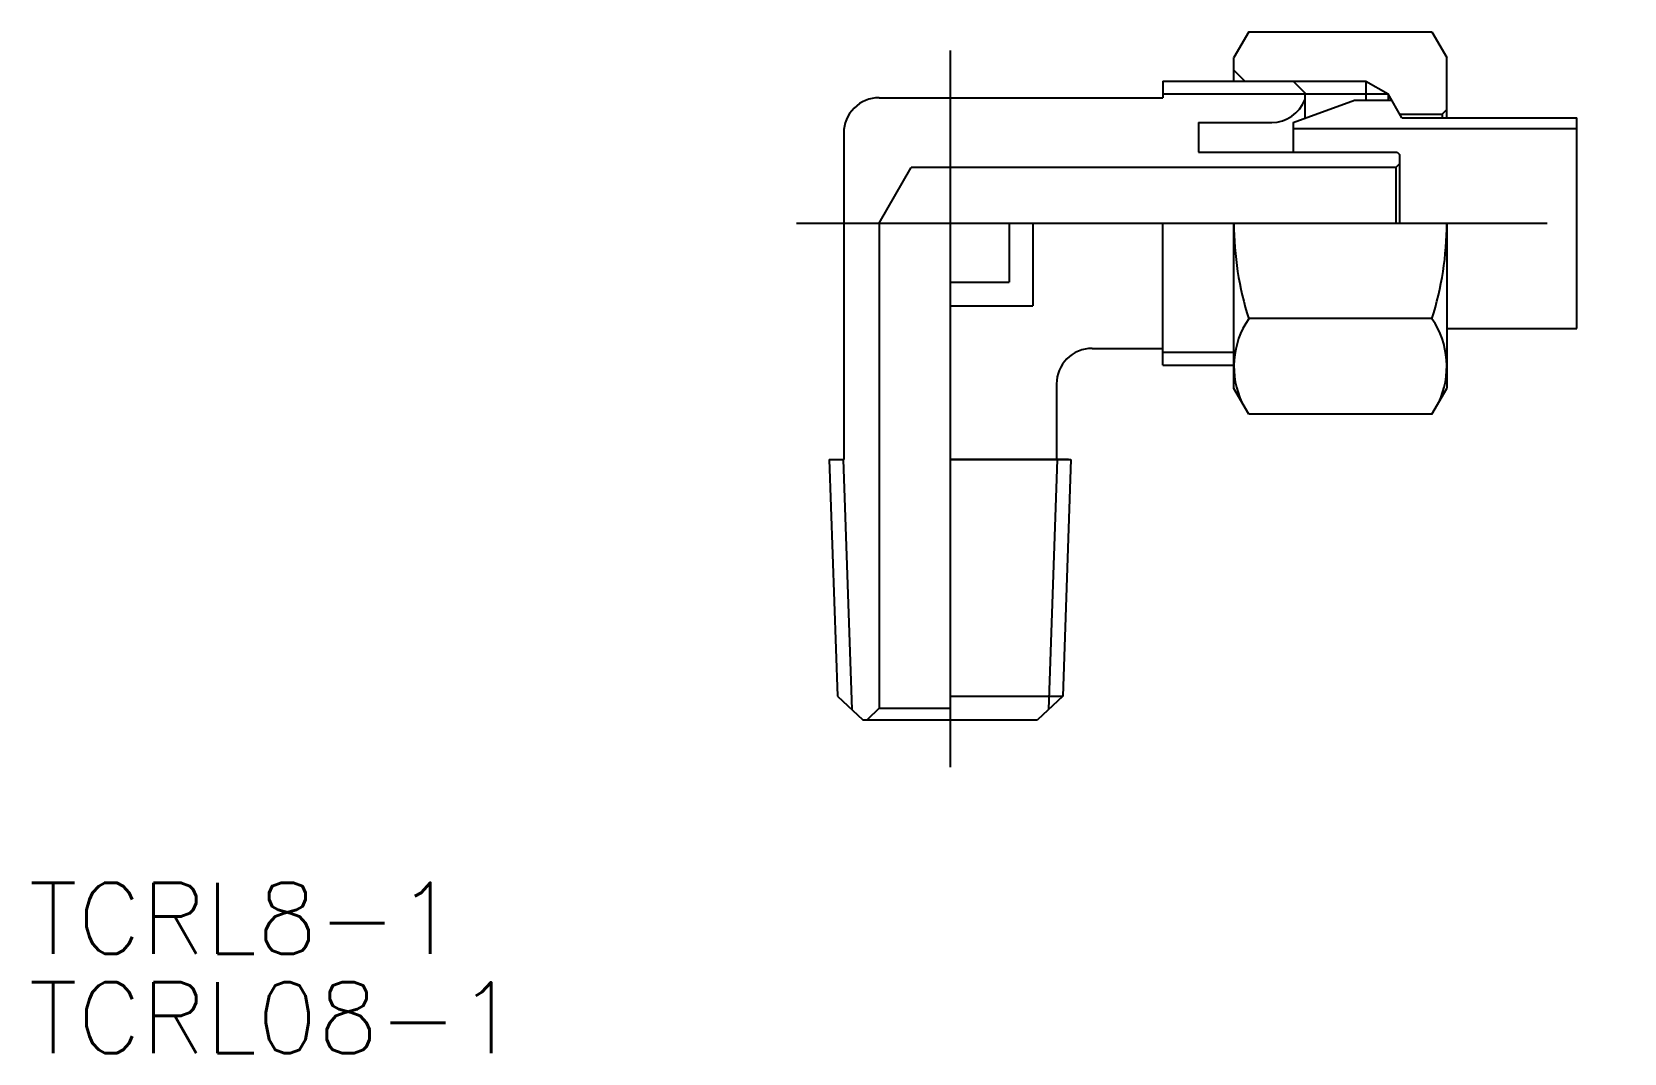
# Model space of a CAD drawing. Extents: x -38.8 to 28.5, y -35.1 to 8.1.
import ezdxf

# ---------------------------------------------------------------- set-up
doc = ezdxf.new("R2010")
doc.units = 0
doc.linetypes.add('CENTER', pattern=[50.8, 31.75, -6.35, 6.35, -6.35])
doc.layers.get('0').update_dxf_attribs({"linetype": 'CONTINUOUS'})
doc.layers.add('CENTER', color=1, linetype='CENTER')
doc.styles.get("Standard").update_dxf_attribs({"font": 'txt.shx', "height": 3, "bigfont": 'bigfont.shx'})

msp = doc.modelspace()

# ---------------------------------------------------------------- linework, layer by layer
at = {"color": 7, "linetype": 'CONTINUOUS'}
for p, q in [((12.625, 8.083), (12, 7)), ((12.625, 8.083), (20.375, 8.083)), ((20.375, 8.083), (21, 7)), ((12, 6), (12, 7)), ((21, 4.45), (21, 7)), ((12.459, 6), (12, 6.459)), ((9, 6), (14.5, 6)), ((9, 6), (9, 5.3)), ((14.5, 6), (15, 5.5)), ((15, 5.5), (15, 4.436)), ((15, 5.458), (18.518, 5.458)), ((17.58, 6), (17.58, 5.2)), ((19.1, 4.45), (18.518, 5.458)), ((18.518, 5.458), (18.518, 5.2)), ((-3, 5.3), (9, 5.3)), ((14.5, 4.254), (17.1, 5.2)), ((17.1, 5.2), (18.667, 5.2)), ((20.8, 4.6), (21, 4.8)), ((10.5, 4.25), (13.6, 4.25)), ((10.5, 4.25), (10.5, 3)), ((14.5, 4.254), (14.5, 3)), ((19.013, 4.6), (20.8, 4.6)), ((19.1, 4.45), (26.5, 4.45)), ((20.8, 4.6), (20.8, 4.45)), ((26.5, -4.45), (26.5, 4.45)), ((-4.5, 3.8), (-4.5, -10)), ((14.5, 4), (26.5, 4)), ((10.5, 3), (18.9, 3)), ((18.9, 3), (19, 2.9)), ((19, 2.9), (19, 0)), ((-3, 0), (-1.643, 2.35)), ((18.85, 2.35), (-1.643, 2.35)), ((18.85, 2.35), (19, 2.5)), ((18.85, 2.35), (18.85, 0)), ((2.5, 0), (2.5, -2.5)), ((3.5, 0), (3.5, -3.5)), ((9, -6), (9, 0)), ((12, -7), (12, 0)), ((21, 0), (21, -7)), ((-3, 0), (-3, -20.5)), ((0, -2.5), (2.5, -2.5)), ((0, -3.5), (3.5, -3.5)), ((20.375, -4.041), (12.625, -4.041)), ((21, -4.45), (26.5, -4.45)), ((6, -5.3), (9, -5.3)), ((9, -6), (12, -6)), ((4.5, -6.8), (4.5, -10)), ((12.625, -8.083), (12, -7)), ((20.375, -8.083), (21, -7)), ((20.375, -8.083), (12.625, -8.083)), ((-5.109, -10), (-4.76, -20.001)), ((-5.109, -10), (-4.5, -10)), ((5.005, -10), (0, -10)), ((0, -10), (5.109, -10)), ((5.109, -10), (4.76, -20.001)), ((-4.76, -20.001), (-3.689, -21)), ((0, -20.001), (4.76, -20.001)), ((4.76, -20.001), (3.689, -21)), ((-3, -20.5), (-3.5, -21)), ((-3, -20.5), (0, -20.5)), ((-3.689, -21), (3.689, -21))]:
    msp.add_line(p, q, dxfattribs=at)
at = {"color": 3, "linetype": 'CONTINUOUS'}
for p, q in [((9, 5.458), (15, 5.458)), ((14.5, 6), (17.58, 6)), ((17.58, 6), (18.518, 5.458)), ((9, -5.458), (12, -5.458)), ((-4.528, -10), (-4.16, -20.561)), ((4.528, -10), (4.16, -20.561))]:
    msp.add_line(p, q, dxfattribs=at)
at = {"color": 7, "linetype": 'CONTINUOUS'}
for centre, radius, start, end in [((-3, 3.8), 1.5, 90, 180.00001), ((13.584, 5.774), 1.524, 270.61627, 338.34423), ((7.625, 0), 13.375, 342.41205, 0), ((25.375, 0), 13.375, 180, 197.58795), ((15.578, -6.062), 3.578, 145.61575, 205.61575), ((17.422, -6.062), 3.578, 334.38425, 34.38425), ((6, -6.8), 1.5, 90, 180.00001)]:
    msp.add_arc(centre, radius, start, end, dxfattribs=at)
at = {"layer": 'CENTER', "color": 1, "linetype": 'CENTER'}
for p, q in [((0, 7.3), (0, -23)), ((-6.5, 0), (28.5, 0))]:
    msp.add_line(p, q, dxfattribs=at)

# ---------------------------------------------------------------- texts
at = {"color": 7, "linetype": 'CONTINUOUS'}
for s, p in [('TCRL8-1', (-38.954, -30.886)), ('TCRL08-1', (-38.954, -35.089))]:
    msp.add_text(s, height=3, dxfattribs=at).set_placement(p)

doc.saveas('drawing.dxf')
